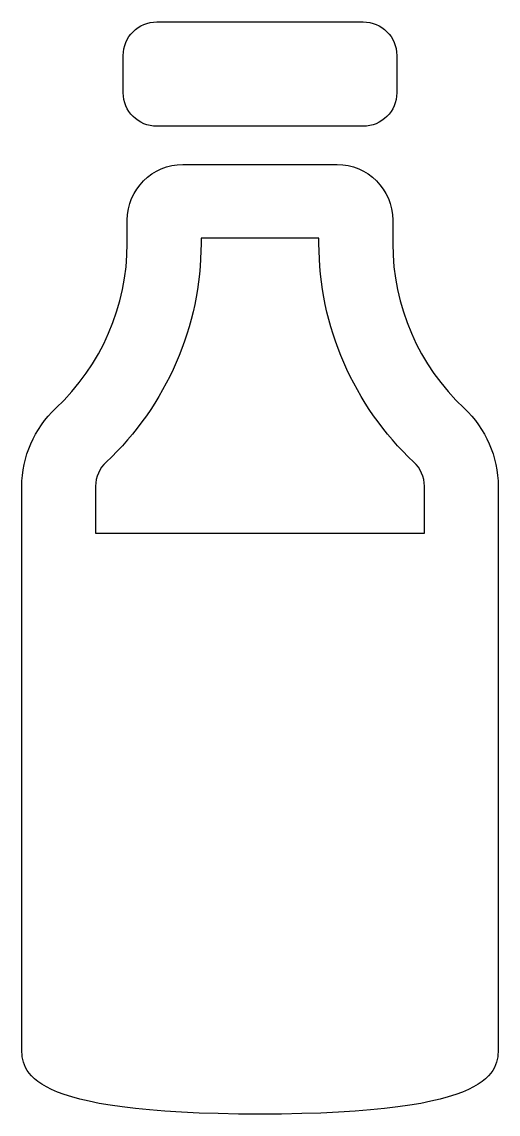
# Model space of a CAD drawing. Header units: centimetres. Extents: x -2.9 to 2.9, y -6.6 to 6.6.
import ezdxf

# ---------------------------------------------------------------- set-up
doc = ezdxf.new("R2010")
doc.units = ezdxf.units.CM
doc.header["$MEASUREMENT"] = 0
doc.layers.add('Layer 1', color=7, linetype='Continuous')

msp = doc.modelspace()

# ---------------------------------------------------------------- linework, layer by layer
at = {"layer": 'Layer 1'}
for points, knots in [([(-1.23862, 5.3045), (-1.23862, 5.3045), (1.23844, 5.3045), (1.23844, 5.3045), (1.23844, 5.3045), (1.46135, 5.3045), (1.64188, 5.48503), (1.64188, 5.70794), (1.64188, 5.70794), (1.64188, 5.70794), (1.64187, 6.15572), (1.64187, 6.15572), (1.64187, 6.15572), (1.64187, 6.37863), (1.46134, 6.55916), (1.23843, 6.55916), (1.23843, 6.55916), (1.23843, 6.55916), (-1.23862, 6.55915), (-1.23862, 6.55915), (-1.23862, 6.55915), (-1.46153, 6.55915), (-1.64211, 6.37862), (-1.64211, 6.15571), (-1.64211, 6.15571), (-1.64211, 6.15571), (-1.64211, 5.70793), (-1.64211, 5.70793), (-1.64211, 5.70793), (-1.64208, 5.48505), (-1.46153, 5.3045), (-1.23862, 5.3045)], [0, 0, 0, 0, 0.11111111, 0.11111111, 0.11111111, 0.11111111, 0.22222222, 0.22222222, 0.22222222, 0.22222222, 0.33333333, 0.33333333, 0.33333333, 0.33333333, 0.44444444, 0.44444444, 0.44444444, 0.44444444, 0.55555556, 0.55555556, 0.55555556, 0.55555556, 0.66666667, 0.66666667, 0.66666667, 0.66666667, 0.77777778, 0.77777778, 0.77777778, 0.77777778, 1, 1, 1, 1]), ([(2.45266, 1.91828), (1.90675, 2.42877), (1.59369, 3.15026), (1.59369, 3.89747), (1.59369, 3.89747), (1.59369, 3.89747), (1.59369, 4.17766), (1.59369, 4.17766), (1.59369, 4.17766), (1.59369, 4.54628), (1.29357, 4.84637), (0.92472, 4.84637), (0.92472, 4.84637), (0.92472, 4.84637), (-0.92467, 4.84637), (-0.92467, 4.84637), (-0.92467, 4.84637), (-1.29355, 4.84637), (-1.59364, 4.54628), (-1.59364, 4.17766), (-1.59364, 4.17766), (-1.59364, 4.17766), (-1.59364, 3.89747), (-1.59364, 3.89747), (-1.59364, 3.89747), (-1.59364, 3.15026), (-1.9067, 2.42901), (-2.45261, 1.91828), (-2.45261, 1.91828), (-2.71121, 1.67637), (-2.85951, 1.33477), (-2.85951, 0.98083), (-2.85951, 0.98083), (-2.85951, 0.98083), (-2.85951, -5.75663), (-2.85951, -5.75663), (-2.85951, -5.75663), (-2.85951, -6.03706), (-2.85951, -6.55919), (0.00003, -6.55919), (0.00003, -6.55919), (2.85957, -6.55919), (2.85957, -6.03706), (2.85957, -5.75663), (2.85957, -5.75663), (2.85957, -5.75663), (2.85956, 0.98084), (2.85956, 0.98084), (2.85956, 0.98084), (2.85954, 1.33477), (2.71124, 1.67637), (2.45266, 1.91828)], [0, 0, 0, 0, 0.07142857, 0.07142857, 0.07142857, 0.07142857, 0.14285714, 0.14285714, 0.14285714, 0.14285714, 0.21428571, 0.21428571, 0.21428571, 0.21428571, 0.28571429, 0.28571429, 0.28571429, 0.28571429, 0.35714286, 0.35714286, 0.35714286, 0.35714286, 0.42857143, 0.42857143, 0.42857143, 0.42857143, 0.5, 0.5, 0.5, 0.5, 0.57142857, 0.57142857, 0.57142857, 0.57142857, 0.64285714, 0.64285714, 0.64285714, 0.64285714, 0.71428571, 0.71428571, 0.71428571, 0.71428571, 0.78571429, 0.78571429, 0.78571429, 0.78571429, 0.85714286, 0.85714286, 0.85714286, 0.85714286, 1, 1, 1, 1]), ([(-1.84766, 1.2714), (-1.12339, 1.949), (-0.70805, 2.90613), (-0.70805, 3.89744), (-0.70805, 3.89744), (-0.70805, 3.89744), (-0.70805, 3.96075), (-0.70805, 3.96075), (-0.70805, 3.96075), (-0.70805, 3.96075), (0.70813, 3.96076), (0.70813, 3.96076), (0.70813, 3.96076), (0.70813, 3.96076), (0.70813, 3.89745), (0.70813, 3.89745), (0.70813, 3.89745), (0.70813, 2.9059), (1.12342, 1.94877), (1.84774, 1.27141), (1.84774, 1.27141), (1.92794, 1.1964), (1.97397, 1.09043), (1.97397, 0.98084), (1.97397, 0.98084), (1.97397, 0.98084), (1.97397, 0.41717), (1.97397, 0.41717), (1.97397, 0.41717), (1.97397, 0.41717), (-1.97395, 0.41717), (-1.97395, 0.41717), (-1.97395, 0.41717), (-1.97395, 0.41717), (-1.97395, 0.98084), (-1.97395, 0.98084), (-1.97395, 0.98084), (-1.97395, 1.09043), (-1.92791, 1.19639), (-1.84766, 1.2714)], [0, 0, 0, 0, 0.09090909, 0.09090909, 0.09090909, 0.09090909, 0.18181818, 0.18181818, 0.18181818, 0.18181818, 0.27272727, 0.27272727, 0.27272727, 0.27272727, 0.36363636, 0.36363636, 0.36363636, 0.36363636, 0.45454545, 0.45454545, 0.45454545, 0.45454545, 0.54545455, 0.54545455, 0.54545455, 0.54545455, 0.63636364, 0.63636364, 0.63636364, 0.63636364, 0.72727273, 0.72727273, 0.72727273, 0.72727273, 0.81818182, 0.81818182, 0.81818182, 0.81818182, 1, 1, 1, 1])]:
    msp.add_open_spline(points, degree=3, knots=knots, dxfattribs=at)

doc.saveas('drawing.dxf')
